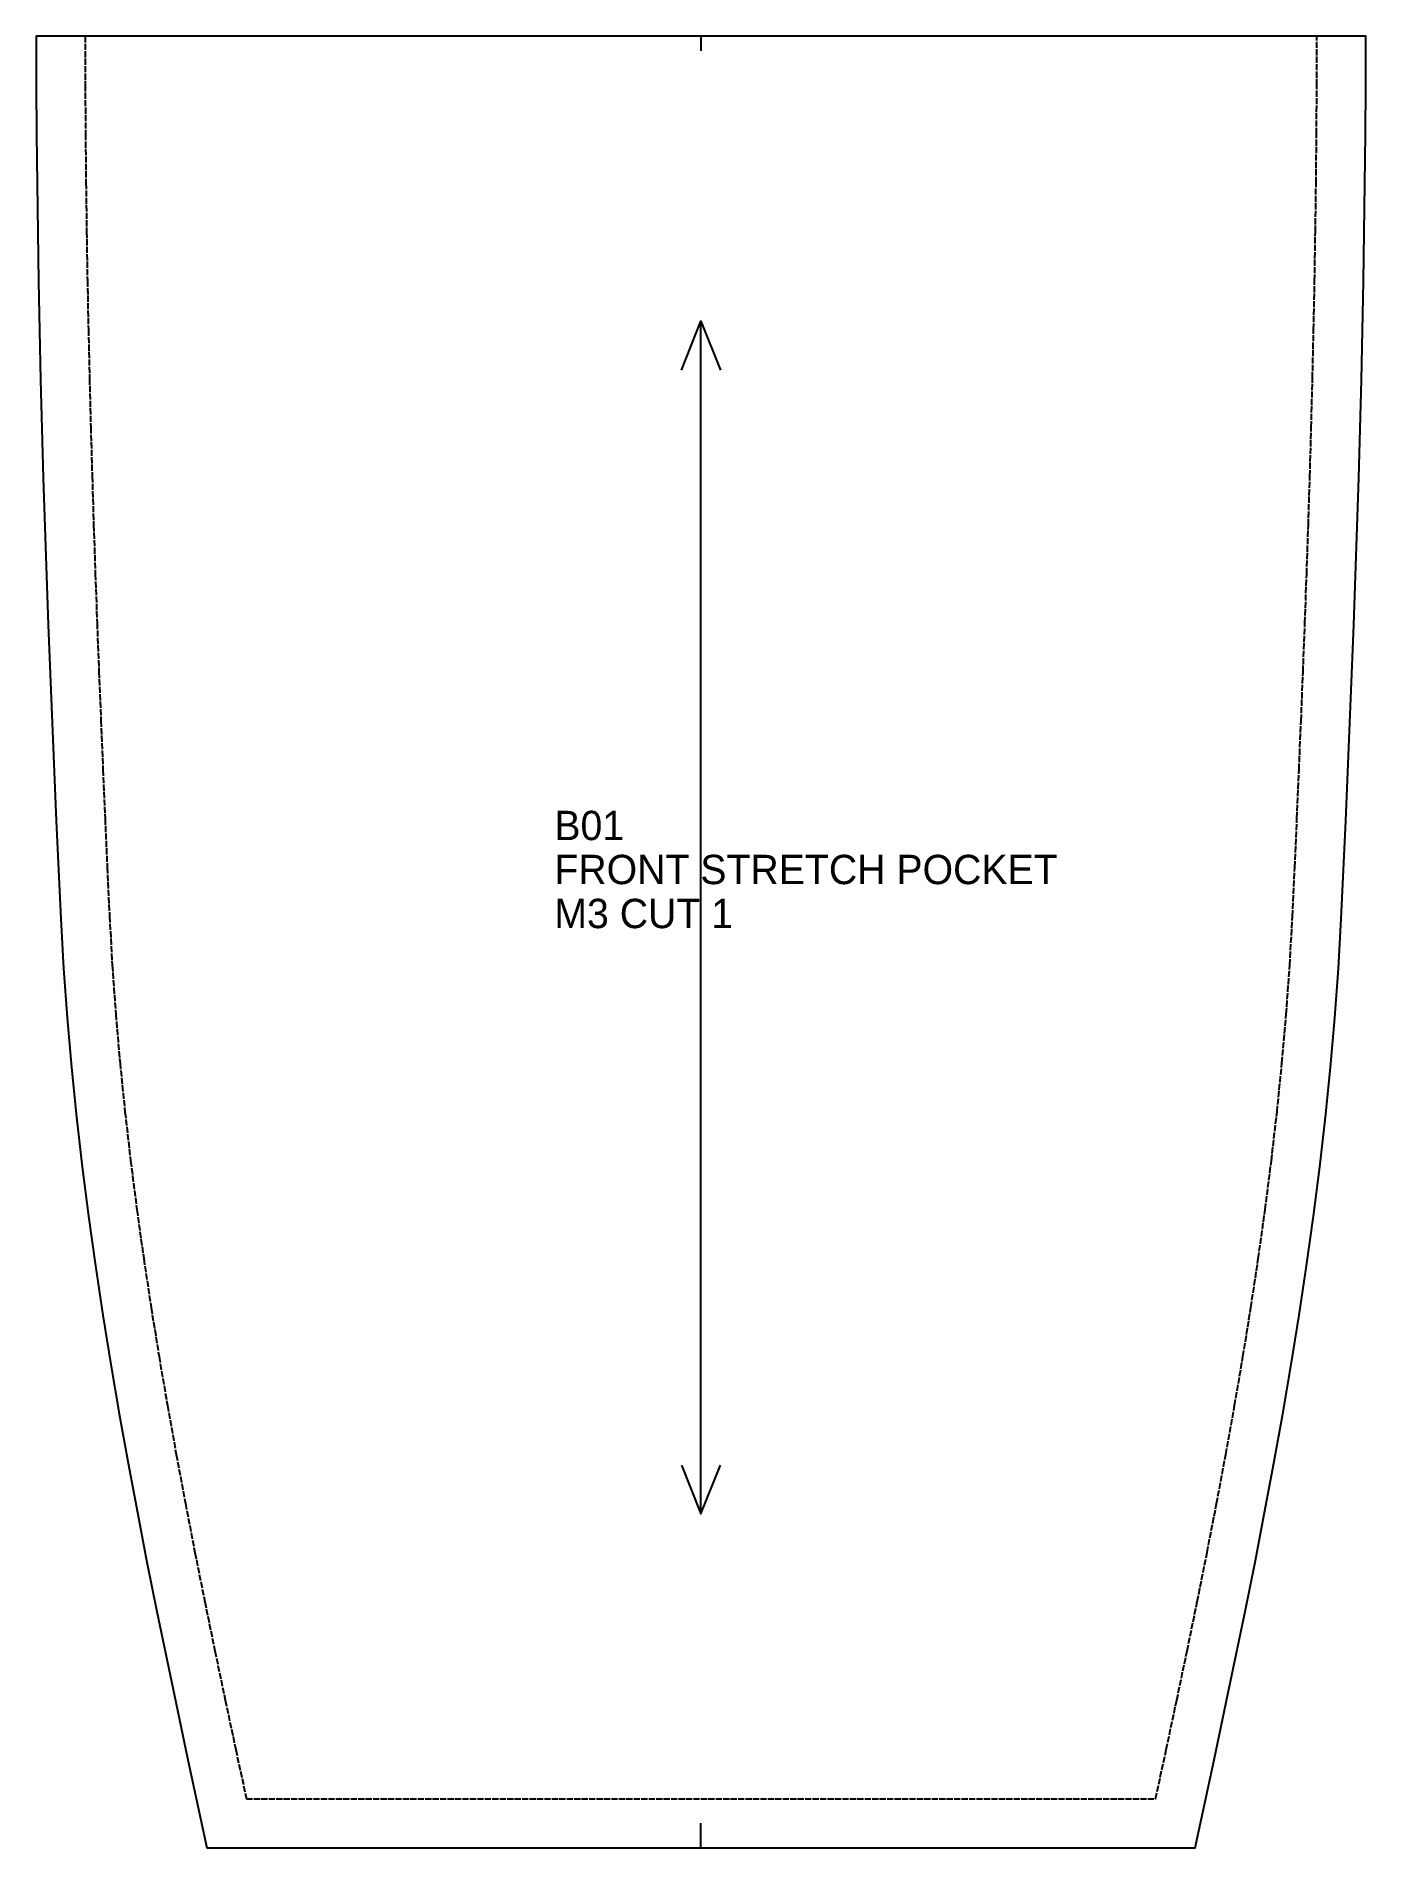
# Model space of a CAD drawing. Header units: millimetres. Extents: x 0 to 272, y 0 to 371.
import ezdxf

# ---------------------------------------------------------------- set-up
doc = ezdxf.new("R2010")
doc.units = ezdxf.units.MM
doc.linetypes.add('DASHED', pattern=[1.524, 1.27, -0.254])
for name, color, linetype in [('CUT', 7, 'CONTINUOUS'), ('GRAIN', 5, 'CONTINUOUS'), ('NOTCH', 3, 'CONTINUOUS'), ('SEW', 1, 'DASHED'), ('TEXT', 2, 'CONTINUOUS')]:
    doc.layers.add(name, color=color, linetype=linetype)

msp = doc.modelspace()

# ---------------------------------------------------------------- linework, layer by layer
at = {"layer": 'CUT'}
msp.add_lwpolyline([(34.93, 0), (237.07, 0), (240.96, 18.01), (243.12, 28.12), (245.24, 38.23), (247.32, 48.34), (249.34, 58.44), (251.31, 68.54), (253.2, 78.63), (255.01, 88.73), (256.74, 98.84), (258.37, 108.94), (259.9, 119.05), (261.32, 129.17), (262.62, 139.29), (263.78, 149.43), (264.81, 159.57), (265.7, 169.72), (266.43, 179.87), (266.99, 190), (267.45, 200.05), (267.91, 210.07), (268.34, 220.08), (268.76, 230.1), (269.16, 240.12), (269.55, 250.14), (269.91, 260.16), (270.24, 270.19), (270.56, 280.21), (270.84, 290.24), (271.1, 300.27), (271.33, 310.3), (271.53, 320.33), (271.69, 330.37), (271.83, 340.4), (271.92, 350.44), (271.98, 360.47), (272, 370.51), (0, 370.51), (0.02, 360.47), (0.08, 350.44), (0.17, 340.4), (0.31, 330.37), (0.47, 320.33), (0.67, 310.3), (0.9, 300.27), (1.16, 290.24), (1.44, 280.21), (1.76, 270.19), (2.09, 260.16), (2.45, 250.14), (2.84, 240.12), (3.24, 230.1), (3.66, 220.08), (4.09, 210.07), (4.55, 200.05), (5.01, 190), (5.57, 179.87), (6.3, 169.72), (7.19, 159.57), (8.22, 149.43), (9.38, 139.29), (10.68, 129.17), (12.1, 119.05), (13.63, 108.94), (15.26, 98.84), (16.99, 88.73), (18.8, 78.63), (20.69, 68.54), (22.66, 58.44), (24.68, 48.34), (26.76, 38.23), (28.88, 28.12), (31.04, 18.01)], close=True, dxfattribs=at)
at = {"layer": 'GRAIN'}
msp.add_line((136, 68.28), (136, 312.24), dxfattribs=at)
for points in [[(132, 302.24), (136, 312.24), (140, 302.24)], [(132, 78.28), (136, 68.28), (140, 78.28)]]:
    msp.add_lwpolyline(points, dxfattribs=at)
at = {"layer": 'NOTCH'}
for p, q in [((136, 370.51), (136, 367.51)), ((136, 0), (136, 5))]:
    msp.add_line(p, q, dxfattribs=at)
at = {"layer": 'SEW'}
msp.add_lwpolyline([(43, 10), (229, 10), (231.18, 20.11), (233.33, 30.19), (235.45, 40.27), (237.52, 50.33), (239.53, 60.37), (241.48, 70.41), (243.36, 80.44), (245.16, 90.46), (246.88, 100.48), (248.49, 110.49), (250.01, 120.49), (251.41, 130.5), (252.69, 140.5), (253.84, 150.5), (254.86, 160.5), (255.73, 170.51), (256.45, 180.51), (257, 190.51), (257.47, 200.51), (257.92, 210.51), (258.35, 220.51), (258.77, 230.51), (259.17, 240.51), (259.55, 250.51), (259.91, 260.51), (260.25, 270.51), (260.56, 280.51), (260.85, 290.51), (261.1, 300.51), (261.33, 310.51), (261.53, 320.51), (261.69, 330.51), (261.83, 340.51), (261.92, 350.51), (261.98, 360.51), (262, 370.51), (10, 370.51), (10.02, 360.51), (10.08, 350.51), (10.17, 340.51), (10.31, 330.51), (10.47, 320.51), (10.67, 310.51), (10.9, 300.51), (11.15, 290.51), (11.44, 280.51), (11.75, 270.51), (12.09, 260.51), (12.45, 250.51), (12.83, 240.51), (13.23, 230.51), (13.65, 220.51), (14.08, 210.51), (14.53, 200.51), (15, 190.51), (15.55, 180.51), (16.27, 170.51), (17.14, 160.5), (18.16, 150.5), (19.31, 140.5), (20.59, 130.5), (21.99, 120.49), (23.51, 110.49), (25.12, 100.48), (26.84, 90.46), (28.64, 80.44), (30.52, 70.41), (32.47, 60.37), (34.48, 50.33), (36.55, 40.27), (38.67, 30.19), (40.82, 20.11)], close=True, dxfattribs=at)

# ---------------------------------------------------------------- texts
at = {"layer": 'TEXT'}
for s, p in [('B01', (106, 206.09)), ('FRONT STRETCH POCKET', (106, 197.09)), ('M3 CUT 1', (106, 188.09))]:
    msp.add_text(s, height=6, dxfattribs=at).set_placement(p)

doc.saveas('drawing.dxf')
